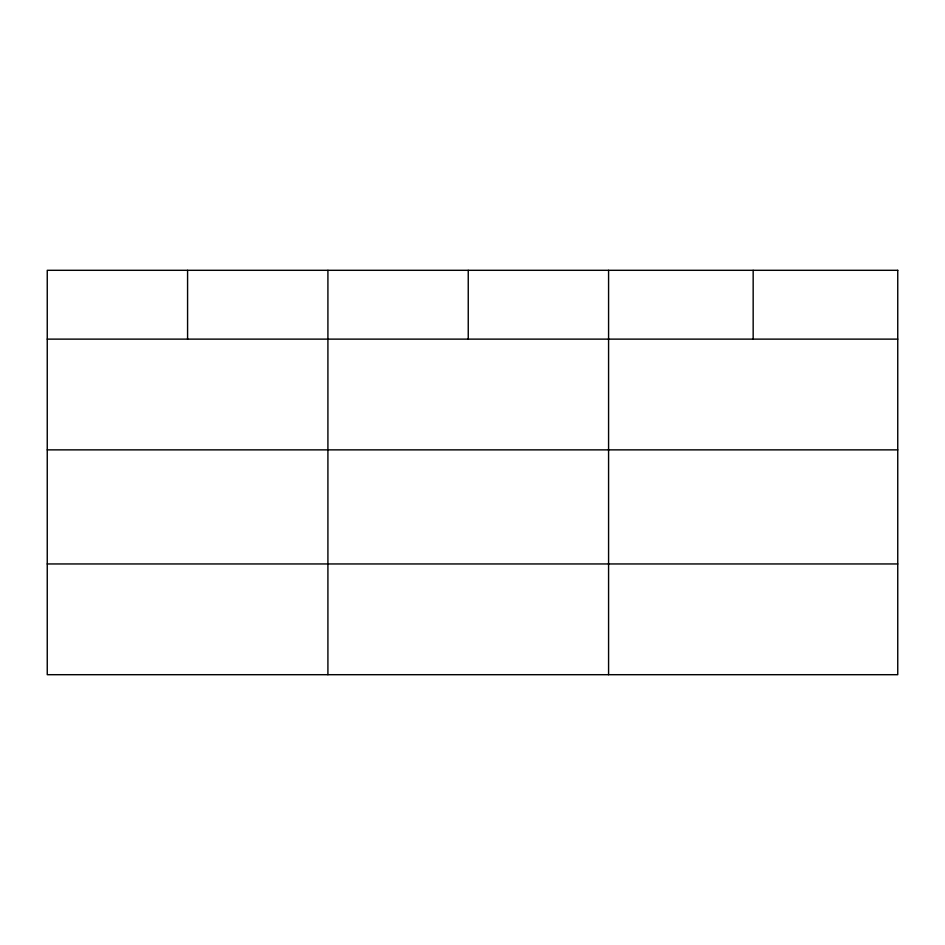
<?xml version="1.0" encoding="UTF-8"?>
<svg xmlns="http://www.w3.org/2000/svg" width="945" height="945" viewBox="0 0 945 945"><rect width="100%" height="100%" fill="white"/><g stroke="black" fill="none" stroke-linecap="round" stroke-linejoin="round"><path stroke-width="1.42" d="M47.25 339.125L897.75 339.125M47.25 449.867L897.75 449.867M47.25 563.952L897.75 563.952M753.165 270.305L753.165 339.125M608.58 270.305L608.58 674.695M468.247 270.305L468.247 339.125M327.915 270.305L327.915 674.695M187.583 270.305L187.583 339.125M897.75 270.305L47.25 270.305L47.25 674.695L897.75 674.695L897.75 270.305"/></g></svg>
